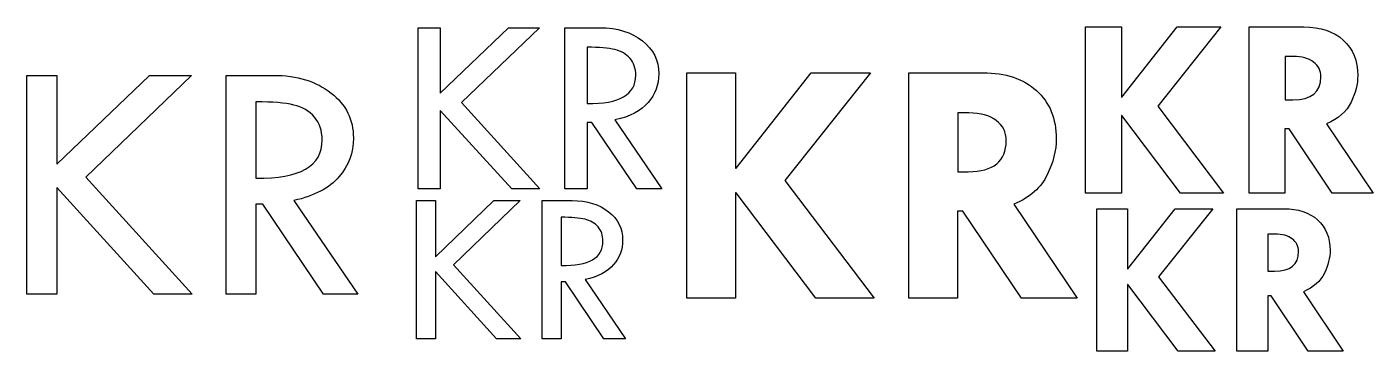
# Model space of a CAD drawing. Extents: x 62.4 to 88, y 253.6 to 259.8.
import ezdxf

# ---------------------------------------------------------------- set-up
doc = ezdxf.new("R2010")
doc.units = 0
doc.layers.add('Layer_1', color=7, linetype='CONTINUOUS')

msp = doc.modelspace()

# ---------------------------------------------------------------- linework, layer by layer
at = {"layer": 'Layer_1', "color": 7}
for p, q in [((69.81443, 259.796915), (70.234043, 259.796915)), ((69.81443, 256.724579), (69.81443, 259.796915)), ((70.234043, 259.796915), (70.234043, 258.547723)), ((70.234043, 258.547723), (71.533877, 259.796915)), ((72.1223, 259.796915), (70.639186, 258.369267)), ((71.533877, 259.796915), (72.1223, 259.796915)), ((72.609436, 259.796915), (73.275029, 259.796915)), ((72.609437, 256.724579), (72.609436, 259.796915)), ((82.523876, 259.812849), (83.206349, 259.812849)), ((82.523876, 256.646461), (82.523876, 259.812849)), ((83.206349, 259.812849), (83.206349, 258.474429)), ((83.215949, 258.474429), (84.267392, 259.812849)), ((85.101795, 259.812849), (83.898423, 258.300796)), ((84.267392, 259.812849), (85.101795, 259.812849)), ((85.63962, 259.812849), (86.681417, 259.812849)), ((85.63962, 256.646461), (85.63962, 259.812849)), ((73.029049, 259.425534), (73.029049, 258.354798)), ((73.029049, 259.425534), (73.029049, 259.425534)), ((86.326917, 259.248542), (86.326917, 258.423786)), ((86.483668, 259.248542), (86.326917, 259.248542)), ((62.361618, 258.889722), (62.931092, 258.889722)), ((62.361618, 254.720123), (62.361618, 258.889722)), ((62.931092, 258.889722), (62.931092, 257.194391)), ((62.931092, 257.194391), (64.695153, 258.889722)), ((65.493727, 258.889722), (63.48093, 256.952201)), ((64.695153, 258.889722), (65.493727, 258.889722)), ((66.15484, 258.889722), (67.058144, 258.889722)), ((66.15484, 254.720123), (66.15484, 258.889722)), ((74.929814, 258.939246), (75.856028, 258.939246)), ((74.929816, 254.642006), (74.929814, 258.939246)), ((75.856028, 258.939246), (75.856028, 257.122819)), ((75.869118, 257.122819), (77.296076, 258.939246)), ((78.428479, 258.939246), (76.795332, 256.887175)), ((77.296076, 258.939246), (78.428479, 258.939246)), ((79.158325, 258.939246), (80.572192, 258.939246)), ((79.158325, 254.642006), (79.158325, 258.939246)), ((83.206349, 258.474429), (83.215949, 258.474429)), ((66.724315, 258.385705), (66.724315, 256.932564)), ((66.724315, 258.385701), (66.724315, 258.385705)), ((71.596578, 256.724579), (70.234043, 258.222162)), ((70.234043, 258.222162), (70.234043, 256.724579)), ((70.639186, 258.369267), (72.131946, 256.724579)), ((83.898423, 258.300796), (85.152437, 256.646461)), ((86.326917, 258.423786), (86.474022, 258.423786)), ((73.1231, 257.98824), (73.02905, 257.98824)), ((73.02905, 257.98824), (73.02905, 256.724579)), ((73.976795, 256.724579), (73.1231, 257.98824)), ((73.562005, 258.038883), (74.456696, 256.724579)), ((80.091084, 258.173401), (80.091084, 257.05409)), ((80.303819, 258.173401), (80.091084, 258.173401)), ((83.215949, 258.127164), (83.206349, 258.127164)), ((83.206349, 258.127164), (83.206349, 256.646461)), ((84.332505, 256.646461), (83.215949, 258.127164)), ((87.115499, 257.965589), (88.000544, 256.646461)), ((86.399264, 257.871537), (86.322094, 257.871537)), ((86.322094, 257.871537), (86.322094, 256.646461)), ((87.219196, 256.646461), (86.399264, 257.871537)), ((63.48093, 256.952201), (65.506818, 254.720123)), ((75.856028, 257.122819), (75.869118, 257.122819)), ((80.091084, 257.05409), (80.290728, 257.05409)), ((64.780247, 254.720123), (62.931092, 256.752557)), ((62.931092, 256.752557), (62.931092, 254.720123)), ((70.234043, 256.724579), (69.81443, 256.724579)), ((72.131946, 256.724579), (71.596578, 256.724579)), ((73.02905, 256.724579), (72.609437, 256.724579)), ((74.456696, 256.724579), (73.976795, 256.724579)), ((75.86912, 256.65153), (75.85603, 256.65153)), ((75.85603, 256.65153), (75.85603, 254.642006)), ((77.384445, 254.642006), (75.86912, 256.65153)), ((76.795332, 256.887175), (78.497209, 254.642006)), ((83.206349, 256.646461), (82.523876, 256.646461)), ((85.152437, 256.646461), (84.332505, 256.646461)), ((86.322094, 256.646461), (85.63962, 256.646461)), ((88.000544, 256.646461), (87.219196, 256.646461)), ((66.851955, 256.435092), (66.724315, 256.435092)), ((66.724315, 256.435092), (66.724315, 254.720123)), ((68.010541, 254.720123), (66.851955, 256.435092)), ((67.447612, 256.503822), (68.661836, 254.720123)), ((69.780655, 256.503868), (70.140323, 256.503868)), ((69.780655, 253.870438), (69.780655, 256.503868)), ((70.140323, 256.503868), (70.140323, 255.433133)), ((70.140323, 255.433133), (71.254467, 256.503868)), ((71.758829, 256.503868), (70.487589, 255.280171)), ((71.254467, 256.503868), (71.758829, 256.503868)), ((72.17637, 253.870438), (72.176374, 256.503868)), ((72.176374, 256.503868), (72.746882, 256.503868)), ((81.161303, 256.43225), (82.362436, 254.642006)), ((72.536039, 256.185538), (72.536042, 256.185542)), ((72.536042, 256.185542), (72.536042, 255.267768)), ((80.18927, 256.304609), (80.084539, 256.304609)), ((80.084539, 256.304609), (80.084539, 254.642006)), ((81.302035, 254.642006), (80.18927, 256.304609)), ((82.737692, 253.635067), (82.737724, 256.349113)), ((82.737724, 256.349113), (83.322701, 256.349113)), ((83.322701, 256.349113), (83.322701, 255.201896)), ((83.331001, 255.201896), (84.232238, 256.349113)), ((84.94744, 256.349113), (83.915979, 255.053068)), ((84.232238, 256.349113), (84.94744, 256.349113)), ((85.408358, 253.635067), (85.408362, 256.349113)), ((85.408362, 256.349113), (86.30133, 256.349113)), ((85.997473, 255.865422), (85.997473, 255.158488)), ((86.131832, 255.865421), (85.997473, 255.865422)), ((71.30821, 253.870438), (70.140323, 255.15408)), ((70.140323, 255.15408), (70.140323, 253.870438)), ((70.487589, 255.280171), (71.767097, 253.870438)), ((83.322701, 255.201896), (83.331001, 255.201896)), ((85.997473, 255.158488), (86.123564, 255.158488)), ((72.616658, 254.953576), (72.536038, 254.953576)), ((72.536038, 254.953576), (72.536038, 253.870438)), ((73.348396, 253.870438), (72.616658, 254.953576)), ((72.992862, 254.996984), (73.75974, 253.870438)), ((83.330969, 254.90424), (83.322669, 254.90424)), ((83.322669, 254.90424), (83.322669, 253.635067)), ((84.288017, 253.635067), (83.330969, 254.90424)), ((83.915979, 255.053068), (84.990848, 253.635067)), ((62.931092, 254.720123), (62.361618, 254.720123)), ((65.506818, 254.720123), (64.780247, 254.720123)), ((66.724315, 254.720123), (66.15484, 254.720123)), ((68.661836, 254.720123), (68.010541, 254.720123)), ((75.85603, 254.642006), (74.929816, 254.642006)), ((78.497209, 254.642006), (77.384445, 254.642006)), ((80.084539, 254.642006), (79.158325, 254.642006)), ((82.362436, 254.642006), (81.302035, 254.642006)), ((86.059485, 254.685132), (85.993335, 254.685132)), ((85.993335, 254.685132), (85.993335, 253.635067)), ((86.762284, 253.635067), (86.059485, 254.685132)), ((86.673401, 254.765747), (87.432011, 253.635067)), ((70.140323, 253.870438), (69.780655, 253.870438)), ((71.767097, 253.870438), (71.30821, 253.870438)), ((72.536038, 253.870438), (72.17637, 253.870438)), ((73.75974, 253.870438), (73.348396, 253.870438)), ((83.322669, 253.635067), (82.737692, 253.635067)), ((84.990848, 253.635067), (84.288017, 253.635067)), ((85.993335, 253.635067), (85.408358, 253.635067)), ((87.432011, 253.635067), (86.762284, 253.635067))]:
    msp.add_line(p, q, dxfattribs=at)
for points in [[(73.275029, 259.796915), (73.606217, 259.796915), (73.875509, 259.714118), (74.082904, 259.548524)], [(86.681417, 259.812849), (86.998136, 259.812849), (87.248135, 259.729248), (87.431414, 259.562046)], [(74.082904, 259.548524), (74.291906, 259.384537), (74.396407, 259.173927), (74.396407, 258.916693)], [(87.431414, 259.562046), (87.616301, 259.394844), (87.708744, 259.168961), (87.708744, 258.884396)], [(73.559594, 259.379714), (73.439015, 259.410261), (73.262167, 259.425534), (73.029049, 259.425534)], [(73.848982, 259.210904), (73.776635, 259.294505), (73.680172, 259.350775), (73.559594, 259.379714)], [(73.957502, 258.892578), (73.957502, 259.022802), (73.921329, 259.128911), (73.848982, 259.210904)], [(86.867107, 259.142433), (86.775468, 259.213172), (86.647655, 259.248542), (86.483668, 259.248542)], [(87.006978, 258.86028), (87.006978, 258.979251), (86.960354, 259.073302), (86.867107, 259.142433)], [(67.058144, 258.889722), (67.507615, 258.889722), (67.873082, 258.777355), (68.154546, 258.55262)], [(73.029049, 258.354798), (73.648018, 258.341938), (73.957502, 258.521198), (73.957502, 258.892578)], [(74.396407, 258.916693), (74.396407, 258.710906), (74.328883, 258.529235), (74.193836, 258.371679)], [(80.572192, 258.939246), (81.002025, 258.939246), (81.34131, 258.825787), (81.590045, 258.59887)], [(86.474022, 258.423786), (86.829326, 258.423786), (87.006978, 258.569284), (87.006978, 258.86028)], [(87.708744, 258.884396), (87.708744, 258.722017), (87.66614, 258.553207), (87.580931, 258.377967)], [(68.154546, 258.55262), (68.438192, 258.330067), (68.580015, 258.044239), (68.580015, 257.695136)], [(81.590045, 258.59887), (81.840963, 258.371953), (81.966422, 258.065397), (81.966422, 257.679202)], [(67.44434, 258.323521), (67.280698, 258.364974), (67.04069, 258.385701), (66.724315, 258.385701)], [(67.837081, 258.094422), (67.738896, 258.207881), (67.607982, 258.284247), (67.44434, 258.323521)], [(74.193836, 258.371679), (74.058788, 258.214123), (73.848178, 258.103191), (73.562005, 258.038883)], [(87.580931, 258.377967), (87.49733, 258.202726), (87.342186, 258.065267), (87.115499, 257.965589)], [(67.984358, 257.662407), (67.984358, 257.83914), (67.935266, 257.983145), (67.837081, 258.094422)], [(80.824201, 258.029396), (80.699833, 258.125399), (80.526372, 258.173401), (80.303819, 258.173401)], [(81.014025, 257.646474), (81.014025, 257.807934), (80.95075, 257.935575), (80.824201, 258.029396)], [(68.580015, 257.695136), (68.580015, 257.415853), (68.488376, 257.169299), (68.305097, 256.955474)], [(81.966422, 257.679202), (81.966422, 257.458831), (81.908602, 257.229732), (81.792962, 256.991906)], [(66.724315, 256.932564), (67.564344, 256.915111), (67.984358, 257.158392), (67.984358, 257.662407)], [(80.290728, 257.05409), (80.772926, 257.05409), (81.014025, 257.251551), (81.014025, 257.646474)], [(68.305097, 256.955474), (68.121818, 256.741648), (67.835989, 256.591097), (67.447612, 256.503822)], [(81.792962, 256.991906), (81.679503, 256.754079), (81.46895, 256.567527), (81.161303, 256.43225)], [(72.746882, 256.503868), (73.030758, 256.503868), (73.261579, 256.432899), (73.439346, 256.290962)], [(72.990792, 256.146268), (72.887439, 256.172448), (72.735855, 256.185538), (72.536039, 256.185538)], [(73.238839, 256.001574), (73.176826, 256.073232), (73.094143, 256.121463), (72.990792, 256.146268)], [(73.439346, 256.290962), (73.618491, 256.150402), (73.708064, 255.969879), (73.708064, 255.749393)], [(86.30133, 256.349113), (86.572804, 256.349113), (86.787089, 256.277455), (86.944185, 256.134139)], [(86.944185, 256.134139), (87.10266, 255.990823), (87.181897, 255.797209), (87.181897, 255.553296)], [(73.331859, 255.728722), (73.331859, 255.840343), (73.300852, 255.931294), (73.238839, 256.001574)], [(72.536042, 255.267768), (73.066587, 255.256741), (73.331859, 255.410393), (73.331859, 255.728722)], [(73.708064, 255.749393), (73.708064, 255.573004), (73.650186, 255.417285), (73.534431, 255.282238)], [(86.460494, 255.774471), (86.381946, 255.835104), (86.272392, 255.865421), (86.131832, 255.865421)], [(86.580383, 255.532625), (86.580383, 255.6346), (86.54042, 255.715216), (86.460494, 255.774471)], [(86.123564, 255.158488), (86.42811, 255.158488), (86.580383, 255.2832), (86.580383, 255.532625)], [(87.181897, 255.553296), (87.181897, 255.414114), (87.145379, 255.26942), (87.072343, 255.119214)], [(73.534431, 255.282238), (73.418676, 255.14719), (73.238153, 255.052105), (72.992862, 254.996984)], [(87.072343, 255.119214), (87.000685, 254.969008), (86.867704, 254.851186), (86.673401, 254.765747)]]:
    msp.add_open_spline(points, degree=3, dxfattribs=at)

doc.saveas('drawing.dxf')
